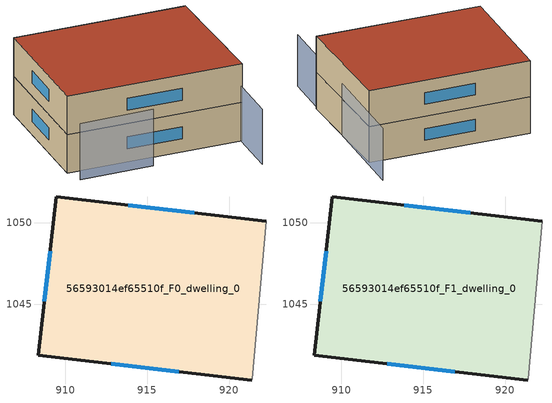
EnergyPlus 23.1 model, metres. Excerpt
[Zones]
56593014ef65510f_F0_dwelling_0
 floor ground (EU_floor_Construction): 922.26,1050.09 921.41,1040.45 921.4,1040.38 908.32,1041.89 909.45,1051.58 z0
 wall outside (EU_wall_Construction): 922.26,1050.09 909.45,1051.58 908.32,1041.89 921.4,1040.38 z0:3
 wall adiabatic (EU_wall_Construction): 921.4,1040.38 921.41,1040.45 922.26,1050.09 z0:3
 window (EU_Window_Construction): 909.06,1048.26 908.71,1045.21 / 917.87,1050.6 913.83,1051.07 / 912.8,1041.37 916.92,1040.89 z1.03:1.97
56593014ef65510f_F1_dwelling_0
 floor to 56593014ef65510f_F0_dwelling_0 (EU_floor_Construction): 922.26,1050.09 921.41,1040.45 921.4,1040.38 908.32,1041.89 909.44,1051.58 z3
 wall outside (EU_wall_Construction): 922.26,1050.09 909.45,1051.58 908.32,1041.89 921.4,1040.38 z3:6
 wall adiabatic (EU_wall_Construction): 921.4,1040.38 921.41,1040.45 922.26,1050.09 z3:6
 window (EU_Window_Construction): 909.06,1048.26 908.71,1045.21 / 917.87,1050.6 913.83,1051.07 / 912.8,1041.37 916.92,1040.89 z4.03:4.97
 roof outside (EU_roof_Construction): 921.41,1040.45 922.26,1050.09 909.45,1051.58 908.32,1041.89 921.4,1040.38 z6
shading: 908.59,1040.54 914.11,1039.98 z0:4.4; 920.84,1036.51 922.76,1053.06 z0:4.3
[Building]
EU S2 Campaign: North Axis=0; Terrain=City; Solar Distribution=FullExterior
[Site:Location]
Cape.Town.Intl.AP: Latitude=-33.965; Longitude=18.602; Time Zone=2; Elevation=46
[SizingPeriod:WeatherFileDays]
AnnualSizingPeriod: Begin Month=1; Begin Day of Month=1; End Month=12; End Day of Month=31; Day of Week for Start Day=Monday; Use Weather File Daylight Saving Period=No; Use Weather File Rain and Snow Indicators=No
[MATERIAL]
EU_InternalMass_Material: Roughness=MediumRough; Thickness=0.1; Conductivity=1; Density=1800; Specific Heat=900; Thermal Absorptance=0.9; Solar Absorptance=0.7; Visible Absorptance=0.7
[MATERIAL:NOMASS] Roughness=MediumRough; Thermal Absorptance=0.9; Solar Absorptance=0.7; Visible Absorptance=0.7
Name | Thermal Resistance
EU_wall_NoMass | 0.493876
EU_roof_NoMass | 0.449382
EU_floor_NoMass | 1.25
[WINDOWMATERIAL:SIMPLEGLAZINGSYSTEM]
EU_Window_SimpleGlazing: UFactor=4.4; Solar Heat Gain Coefficient=0.85; Visible Transmittance=0.85
[CONSTRUCTION]
EU_wall_Construction: EU_wall_NoMass
EU_roof_Construction: EU_roof_NoMass
EU_floor_Construction: EU_floor_NoMass
EU_Window_Construction: EU_Window_SimpleGlazing
EU_InternalMass_Construction: EU_InternalMass_Material
[ZONE] Type=1; Multiplier=1; Ceiling Height=autocalculate; Volume=381.422; Floor Area=autocalculate; Part of Total Floor Area=Yes
56593014ef65510f_F0_dwelling_0; 56593014ef65510f_F1_dwelling_0
[INTERNALMASS] Construction=EU_InternalMass_Construction; Surface Area=127.141
Name | Zone or ZoneList
56593014ef65510f_F0_dwelling_0_EU_InternalMass | 56593014ef65510f_F0_dwelling_0
56593014ef65510f_F1_dwelling_0_EU_InternalMass | 56593014ef65510f_F1_dwelling_0
[OTHEREQUIPMENT] Fuel Type=Electricity; Design Level Calculation Method=Watts/Area; Power per Zone Floor Area=1; Fraction Latent=0; Fraction Radiant=0; Fraction Lost=0; Carbon Dioxide Generation Rate=0; EndUse Subcategory=EU_Step8_InternalGains
Name | Zone or ZoneList or Space or SpaceList | Schedule
EU_Step8_InternalGain_56593014ef65510f_F0_dwelling_0_f000 | 56593014ef65510f_F0_dwelling_0 | EU_Step8_GainSchedule_56593014ef65510f_F0_dwelling_0_f000
EU_Step8_InternalGain_56593014ef65510f_F1_dwelling_0_f000 | 56593014ef65510f_F1_dwelling_0 | EU_Step8_GainSchedule_56593014ef65510f_F1_dwelling_0_f000
[ZONEVENTILATION:DESIGNFLOWRATE] Schedule=EU_AlwaysOn; Design Flow Rate Calculation Method=AirChanges/Hour; Air Changes per Hour=0.64; Ventilation Type=Natural; Fan Pressure Rise=0; Fan Total Efficiency=1; Constant Term Coefficient=1; Temperature Term Coefficient=0; Velocity Term Coefficient=0; Velocity Squared Term Coefficient=0; Minimum Indoor Temperature=-100; Maximum Indoor Temperature=100; Delta Temperature=-100; Minimum Outdoor Temperature=-100; Maximum Outdoor Temperature=100; Maximum Wind Speed=40
Name | Zone or ZoneList or Space or SpaceList
EU_ConstantAir_56593014ef65510f_F0_dwelling_0 | 56593014ef65510f_F0_dwelling_0
EU_ConstantAir_56593014ef65510f_F1_dwelling_0 | 56593014ef65510f_F1_dwelling_0
[HVACTEMPLATE:THERMOSTAT] Constant Heating Setpoint=20; Constant Cooling Setpoint=50
EU_HeatOnly_56593014ef65510f_F0_dwelling_0; EU_HeatOnly_56593014ef65510f_F1_dwelling_0
[HVACTEMPLATE:ZONE:IDEALLOADSAIRSYSTEM] System Availability Schedule=EU_AlwaysOn; Maximum Heating Supply Air Temperature=50; Minimum Cooling Supply Air Temperature=13; Maximum Heating Supply Air Humidity Ratio=0.0156; Minimum Cooling Supply Air Humidity Ratio=0.0077; Heating Limit=NoLimit; Cooling Limit=NoLimit; Heating Availability Schedule=EU_AlwaysOn; Cooling Availability Schedule=EU_CoolingOff; Dehumidification Control Type=ConstantSensibleHeatRatio; Cooling Sensible Heat Ratio=0.7; Dehumidification Setpoint=60; Humidification Control Type=None; Humidification Setpoint=30; Outdoor Air Method=None; Outdoor Air Flow Rate per Person=0.00944; Outdoor Air Flow Rate per Zone Floor Area=0; Outdoor Air Flow Rate per Zone=0; Demand Controlled Ventilation Type=None; Outdoor Air Economizer Type=NoEconomizer; Heat Recovery Type=None; Sensible Heat Recovery Effectiveness=0.7; Latent Heat Recovery Effectiveness=0.65
Name | Template Thermostat
56593014ef65510f_F0_dwelling_0 | EU_HeatOnly_56593014ef65510f_F0_dwelling_0
56593014ef65510f_F1_dwelling_0 | EU_HeatOnly_56593014ef65510f_F1_dwelling_0
[SIZING:ZONE] Zone Cooling Design Supply Air Temperature Input Method=SupplyAirTemperature; Zone Cooling Design Supply Air Temperature=13; Zone Heating Design Supply Air Temperature Input Method=SupplyAirTemperature; Zone Heating Design Supply Air Temperature=50; Zone Cooling Design Supply Air Humidity Ratio=0.008; Zone Heating Design Supply Air Humidity Ratio=0.008; Cooling Design Air Flow Method=DesignDay; Cooling Design Air Flow Rate=0; Cooling Minimum Air Flow per Zone Floor Area=0.000762; Cooling Minimum Air Flow=0; Cooling Minimum Air Flow Fraction=0.2; Heating Design Air Flow Method=DesignDay; Heating Design Air Flow Rate=0; Heating Maximum Air Flow per Zone Floor Area=0.002032; Heating Maximum Air Flow=0.141576; Heating Maximum Air Flow Fraction=0.3; Account for Dedicated Outdoor Air System=No; Dedicated Outdoor Air System Control Strategy=NeutralSupplyAir; Dedicated Outdoor Air Low Setpoint Temperature for Design=autosize; Dedicated Outdoor Air High Setpoint Temperature for Design=autosize; Zone Load Sizing Method=Sensible Load Only No Latent Load; Zone Latent Cooling Design Supply Air Humidity Ratio Input Method=HumidityRatioDifference; Zone Cooling Design Supply Air Humidity Ratio Difference=0.005; Zone Latent Heating Design Supply Air Humidity Ratio Input Method=HumidityRatioDifference; Zone Humidification Design Supply Air Humidity Ratio Difference=0.005
56593014ef65510f_F0_dwelling_0; 56593014ef65510f_F1_dwelling_0
[SCHEDULE:CONSTANT]
Name | Hourly Value
EU_AlwaysOn | 1
EU_CoolingOff | 0
[SCHEDULE:FILE] Column Number=1; Rows to Skip at Top=0; Number of Hours of Data=8760; Column Separator=Comma; Interpolate to Timestep=No; Minutes per Item=60; Adjust Schedule for Daylight Savings=Yes
Name | File
EU_Step8_GainSchedule_56593014ef65510f_F0_dwelling_0_f000 | ../../schedules/56593014ef65510f/56593014ef65510f_F0_dwelling_0_f000_gain.csv
EU_Step8_GainSchedule_56593014ef65510f_F1_dwelling_0_f000 | ../../schedules/56593014ef65510f/56593014ef65510f_F1_dwelling_0_f000_gain.csv
